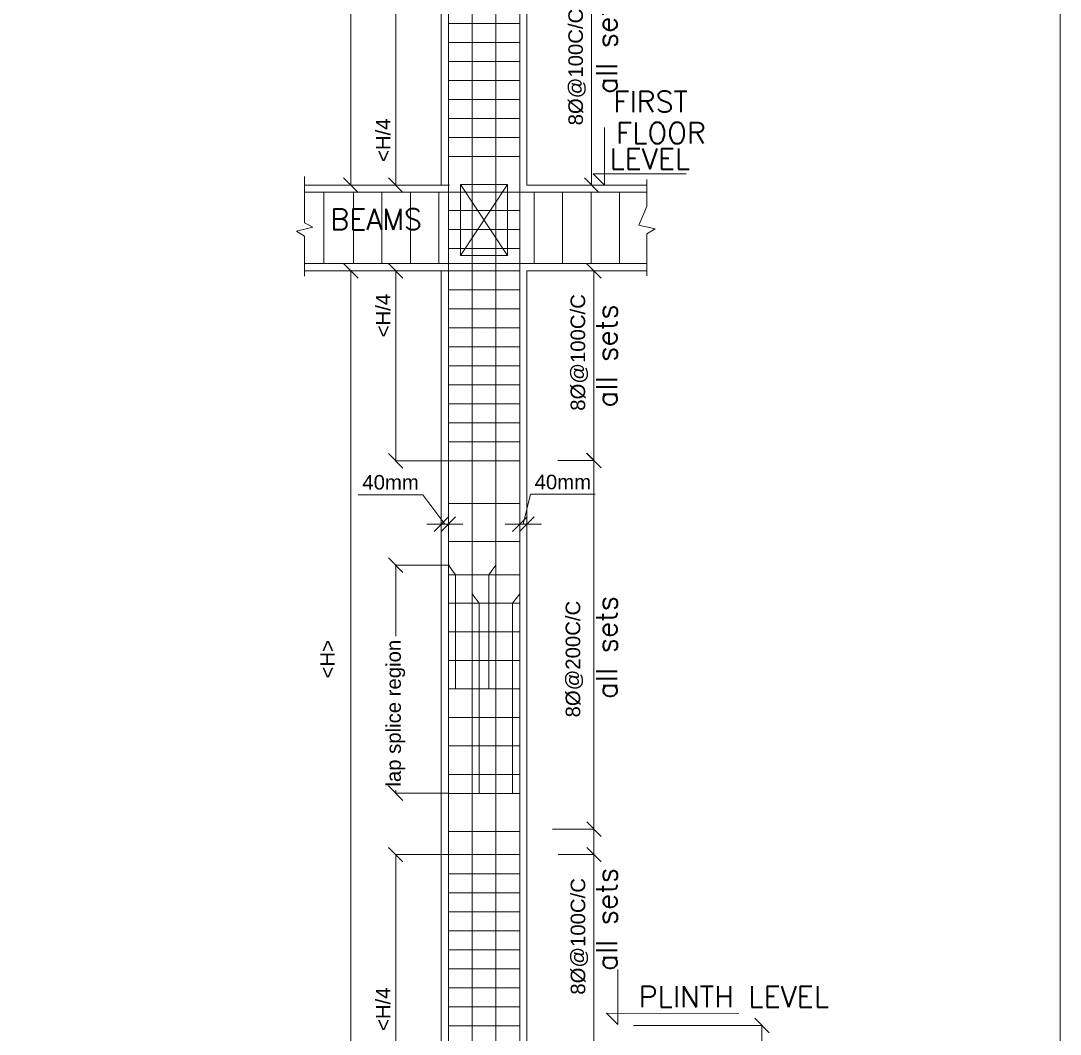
# Model space of a CAD drawing. Header units: inches. Extents: x 719368 to 6315912, y -2624014 to 446967.
# Drawn here: x 5482808 to 5501669, y -2225796 to -2207398 of the extents above; entities that cross this region are included whole.
import ezdxf
from ezdxf.enums import TextEntityAlignment as Align

# ---------------------------------------------------------------- set-up
doc = ezdxf.new("R2010")
doc.units = ezdxf.units.IN
doc.header["$LTSCALE"] = 20
doc.header["$MEASUREMENT"] = 0
doc.header["$PDMODE"] = 3
doc.linetypes.add('DASHED2', pattern=[0.375, 0.25, -0.125])
doc.layers.get('Defpoints').update_dxf_attribs({"lineweight": 25})
for name, color, linetype, lineweight in [('bar1', 42, 'Continuous', 20), ('COL.FILL', 6, 'Continuous', 20), ('COLUMN', 2, 'Continuous', 25), ('DIM', 7, 'Continuous', 13), ('STAIR', 4, 'Continuous', 25), ('Text', 7, 'Continuous', 15), ('WALL', 1, 'Continuous', 18)]:
    doc.layers.add(name, color=color, linetype=linetype, lineweight=lineweight)
doc.styles.add('BOLD', font='arial.ttf')
doc.styles.add('SMALL', font='romans')
doc.dimstyles.new('Copy of S3', dxfattribs={"dimtxt": 200, "dimasz": 150, "dimexe": 5, "dimexo": 5, "dimgap": 50, "dimtad": 1, "dimjust": 1, "dimdec": 0, "dimzin": 3, "dimdsep": 46, "dimtxsty": 'BOLD', "dimblk1": 'OBLIQUE', "dimblk2": 'OBLIQUE', "dimsah": 1, "dimcen": 0.0625, "dimdle": 5, "dimclrd": 230, "dimclre": 251, "dimclrt": 2, "dimadec": 0, "dimazin": 0, "dimtfac": 1, "dimtdec": 0, "dimtix": 1, "dimtofl": 0, "dimtmove": 2, "dimatfit": 3, "dimfxl": 0, "dimtolj": 1, "dimtzin": 2, "dimlwd": -1, "dimlwe": -1, "dimarcsym": 0})

# ---------------------------------------------------------------- blocks, each defined once
blk = doc.blocks.new('_Oblique')
at = {"layer": 'STAIR', "color": 0, "lineweight": -2}
blk.add_line((-0.5, -0.5), (0.5, 0.5), dxfattribs=at)
blk = doc.blocks.new('*D82')
at = {"layer": 'Defpoints', "color": 0, "transparency": 16777216}
for p in [(326707, -596016), (326060, -604098), (326707, -604098)]:
    blk.add_point(p, dxfattribs=at)
at = {"layer": 'DIM', "color": 251, "linetype": 'DASHED2', "transparency": 16777216}
for p, q in [((326702, -596016), (326055, -596016)), ((326702, -604098), (326055, -604098))]:
    blk.add_line(p, q, dxfattribs=at)
at = {"layer": 'DIM', "color": 230, "transparency": 16777216}
blk.add_line((326060, -604103), (326060, -596011), dxfattribs=at)
at = {"layer": 'DIM', "color": 230, "transparency": 16777216, "xscale": 150, "yscale": 150, "zscale": 150}
for p, rotation in [((326060, -596016), 90), ((326060, -604098), 270)]:
    blk.add_blockref('_Oblique', p, dxfattribs=dict(at, rotation=rotation))
at = {"layer": 'DIM', "color": 2, "transparency": 16777216, "insert": (325820, -600023), "char_height": 150, "attachment_point": 5, "rotation": 90, "style": 'BOLD'}
blk.add_mtext('\\A1;<H>', dxfattribs=at)
blk = doc.blocks.new('*D83')
at = {"layer": 'Defpoints', "color": 0, "transparency": 16777216}
for p in [(327083, -596016), (326523, -597976), (327083, -597976)]:
    blk.add_point(p, dxfattribs=at)
at = {"layer": 'DIM', "color": 251, "linetype": 'DASHED2', "transparency": 16777216}
for p, q in [((327078, -596016), (326518, -596016)), ((327078, -597976), (326518, -597976))]:
    blk.add_line(p, q, dxfattribs=at)
at = {"layer": 'DIM', "color": 230, "transparency": 16777216}
blk.add_line((326523, -597981), (326523, -596011), dxfattribs=at)
at = {"layer": 'DIM', "color": 230, "transparency": 16777216, "xscale": 150, "yscale": 150, "zscale": 150}
for p, rotation in [((326523, -596016), 90), ((326523, -597976), 270)]:
    blk.add_blockref('_Oblique', p, dxfattribs=dict(at, rotation=rotation))
at = {"layer": 'DIM', "color": 2, "transparency": 16777216, "insert": (326395, -596479), "char_height": 150, "attachment_point": 5, "rotation": 90, "style": 'BOLD'}
blk.add_mtext('\\A1;<H/4', dxfattribs=at)
blk = doc.blocks.new('*D85')
at = {"layer": 'Defpoints', "color": 0, "transparency": 16777216}
for p in [(328424, -597974), (328567, -597974), (328424, -602039)]:
    blk.add_point(p, dxfattribs=at)
at = {"layer": 'DIM', "color": 251, "linetype": 'DASHED2', "transparency": 16777216}
for p, q in [((328429, -597974), (328572, -597974)), ((328429, -602039), (328572, -602039))]:
    blk.add_line(p, q, dxfattribs=at)
at = {"layer": 'DIM', "color": 230, "transparency": 16777216}
blk.add_line((328567, -597969), (328567, -602044), dxfattribs=at)
at = {"layer": 'DIM', "color": 230, "transparency": 16777216, "xscale": 150, "yscale": 150, "zscale": 150}
for p, rotation in [((328567, -597974), 90), ((328567, -602039), 270)]:
    blk.add_blockref('_Oblique', p, dxfattribs=dict(at, rotation=rotation))
blk = doc.blocks.new('*D86')
at = {"layer": 'Defpoints', "color": 0, "transparency": 16777216}
for p in [(326523, -599052), (327083, -599052), (327066, -601405)]:
    blk.add_point(p, dxfattribs=at)
at = {"layer": 'DIM', "color": 251, "linetype": 'DASHED2', "transparency": 16777216}
for p, q in [((327078, -599052), (326518, -599052)), ((327061, -601405), (326518, -601405))]:
    blk.add_line(p, q, dxfattribs=at)
at = {"layer": 'DIM', "color": 230, "transparency": 16777216}
for p, q in [((326523, -599047), (326523, -599786)), ((326523, -601410), (326523, -601373))]:
    blk.add_line(p, q, dxfattribs=at)
at = {"layer": 'DIM', "color": 230, "transparency": 16777216, "xscale": 150, "yscale": 150, "zscale": 150}
for p, rotation in [((326523, -599052), 90), ((326523, -601405), 270)]:
    blk.add_blockref('_Oblique', p, dxfattribs=dict(at, rotation=rotation))
at = {"layer": 'DIM', "color": 2, "transparency": 16777216, "insert": (326523, -600580), "char_height": 150, "attachment_point": 5, "rotation": 90, "style": 'BOLD'}
blk.add_mtext('\\A1;lap splice region', dxfattribs=at)
blk = doc.blocks.new('*D89')
at = {"layer": 'Defpoints', "color": 0, "transparency": 16777216}
for p in [(326523, -602039), (327066, -602039), (327083, -604098)]:
    blk.add_point(p, dxfattribs=at)
at = {"layer": 'DIM', "color": 251, "linetype": 'DASHED2', "transparency": 16777216}
for p, q in [((327061, -602039), (326518, -602039)), ((327078, -604098), (326518, -604098))]:
    blk.add_line(p, q, dxfattribs=at)
at = {"layer": 'DIM', "color": 230, "transparency": 16777216}
blk.add_line((326523, -602034), (326523, -604103), dxfattribs=at)
at = {"layer": 'DIM', "color": 230, "transparency": 16777216, "xscale": 150, "yscale": 150, "zscale": 150}
for p, rotation in [((326523, -602039), 90), ((326523, -604098), 270)]:
    blk.add_blockref('_Oblique', p, dxfattribs=dict(at, rotation=rotation))
at = {"layer": 'DIM', "color": 2, "transparency": 16777216, "insert": (326395, -603634), "char_height": 150, "attachment_point": 5, "rotation": 90, "style": 'BOLD'}
blk.add_mtext('\\A1;<H/4', dxfattribs=at)
blk = doc.blocks.new('*D92')
at = {"layer": 'Defpoints', "color": 0, "transparency": 16777216}
for p in [(326707, -587070), (326060, -595133), (326707, -595133)]:
    blk.add_point(p, dxfattribs=at)
at = {"layer": 'DIM', "color": 230, "transparency": 16777216}
blk.add_line((326060, -595138), (326060, -587065), dxfattribs=at)
at = {"layer": 'DIM', "color": 251, "linetype": 'DASHED2', "transparency": 16777216}
for p, q in [((326702, -587070), (326055, -587070)), ((326702, -595133), (326055, -595133))]:
    blk.add_line(p, q, dxfattribs=at)
at = {"layer": 'DIM', "color": 230, "transparency": 16777216, "xscale": 150, "yscale": 150, "zscale": 150}
for p, rotation in [((326060, -587070), 90), ((326060, -595133), 270)]:
    blk.add_blockref('_Oblique', p, dxfattribs=dict(at, rotation=rotation))
at = {"layer": 'DIM', "color": 2, "transparency": 16777216, "insert": (325889, -590896), "char_height": 150, "attachment_point": 5, "rotation": 90, "style": 'BOLD'}
blk.add_mtext('\\A1;<H>', dxfattribs=at)
blk = doc.blocks.new('*D93')
at = {"layer": 'Defpoints', "color": 0, "transparency": 16777216}
for p in [(326523, -593075), (327066, -593075), (327083, -595133)]:
    blk.add_point(p, dxfattribs=at)
at = {"layer": 'DIM', "color": 251, "linetype": 'DASHED2', "transparency": 16777216}
for p, q in [((327061, -593075), (326518, -593075)), ((327078, -595133), (326518, -595133))]:
    blk.add_line(p, q, dxfattribs=at)
at = {"layer": 'DIM', "color": 230, "transparency": 16777216}
blk.add_line((326523, -593070), (326523, -595138), dxfattribs=at)
at = {"layer": 'DIM', "color": 230, "transparency": 16777216, "xscale": 150, "yscale": 150, "zscale": 150}
for p, rotation in [((326523, -593075), 90), ((326523, -595133), 270)]:
    blk.add_blockref('_Oblique', p, dxfattribs=dict(at, rotation=rotation))
at = {"layer": 'DIM', "color": 2, "transparency": 16777216, "insert": (326395, -594670), "char_height": 150, "attachment_point": 5, "rotation": 90, "style": 'BOLD'}
blk.add_mtext('\\A1;<H/4', dxfattribs=at)
blk = doc.blocks.new('*D97')
at = {"layer": 'Defpoints', "color": 0, "transparency": 16777216}
for p in [(327875, -598630), (327802, -598650), (327875, -598692)]:
    blk.add_point(p, dxfattribs=at)
at = {"layer": 'DIM', "color": 230, "transparency": 16777216}
for p, q in [((327838, -598630), (327913, -598322)), ((327913, -598322), (328579, -598322)), ((327802, -598630), (327652, -598630)), ((327875, -598630), (327802, -598630)), ((327875, -598630), (328025, -598630))]:
    blk.add_line(p, q, dxfattribs=at)
at = {"layer": 'DIM', "color": 251, "linetype": 'DASHED2', "transparency": 16777216}
for p, q in [((327802, -598645), (327802, -598625)), ((327875, -598687), (327875, -598625))]:
    blk.add_line(p, q, dxfattribs=at)
at = {"layer": 'DIM', "color": 230, "transparency": 16777216, "xscale": 150, "yscale": 150, "zscale": 150}
blk.add_blockref('_Oblique', (327802, -598630), dxfattribs=at)
at = {"layer": 'DIM', "color": 230, "transparency": 16777216, "xscale": 150, "yscale": 150, "zscale": 150, "rotation": 180}
blk.add_blockref('_Oblique', (327875, -598630), dxfattribs=at)
at = {"layer": 'DIM', "color": 2, "transparency": 16777216, "insert": (328246, -598196), "char_height": 150, "attachment_point": 5, "style": 'BOLD'}
blk.add_mtext('\\A1;40mm', dxfattribs=at)
blk = doc.blocks.new('*D98')
at = {"layer": 'Defpoints', "color": 0, "transparency": 16777216}
for p in [(330078, -603802), (330299, -603802), (329872, -605581)]:
    blk.add_point(p, dxfattribs=at)
at = {"layer": 'DIM', "color": 251, "linetype": 'DASHED2', "transparency": 16777216}
for p, q in [((330083, -603802), (330304, -603802)), ((329877, -605581), (330304, -605581))]:
    blk.add_line(p, q, dxfattribs=at)
at = {"layer": 'DIM', "color": 230, "transparency": 16777216}
blk.add_line((330299, -603797), (330299, -605586), dxfattribs=at)
at = {"layer": 'DIM', "color": 230, "transparency": 16777216, "xscale": 150, "yscale": 150, "zscale": 150}
for p, rotation in [((330299, -603802), 90), ((330299, -605581), 270)]:
    blk.add_blockref('_Oblique', p, dxfattribs=dict(at, rotation=rotation))
at = {"layer": 'DIM', "color": 2, "transparency": 16777216, "insert": (330558, -604593), "char_height": 150, "attachment_point": 5, "rotation": 90, "style": 'BOLD'}
blk.add_mtext('\\A1;AS/SITE', dxfattribs=at)
blk = doc.blocks.new('*D99')
at = {"layer": 'Defpoints', "color": 0, "transparency": 16777216}
for p in [(327066, -598630), (326993, -598650), (327066, -598692)]:
    blk.add_point(p, dxfattribs=at)
at = {"layer": 'DIM', "color": 230, "transparency": 16777216}
for p, q in [((326803, -598326), (326137, -598326)), ((327030, -598630), (326803, -598326)), ((326993, -598630), (326843, -598630)), ((327066, -598630), (326993, -598630)), ((327066, -598630), (327216, -598630))]:
    blk.add_line(p, q, dxfattribs=at)
at = {"layer": 'DIM', "color": 251, "linetype": 'DASHED2', "transparency": 16777216}
for p, q in [((326993, -598645), (326993, -598625)), ((327066, -598687), (327066, -598625))]:
    blk.add_line(p, q, dxfattribs=at)
at = {"layer": 'DIM', "color": 230, "transparency": 16777216, "xscale": 150, "yscale": 150, "zscale": 150}
blk.add_blockref('_Oblique', (326993, -598630), dxfattribs=at)
at = {"layer": 'DIM', "color": 230, "transparency": 16777216, "xscale": 150, "yscale": 150, "zscale": 150, "rotation": 180}
blk.add_blockref('_Oblique', (327066, -598630), dxfattribs=at)
at = {"layer": 'DIM', "color": 2, "transparency": 16777216, "insert": (326470, -598199), "char_height": 150, "attachment_point": 5, "style": 'BOLD'}
blk.add_mtext('\\A1;40mm', dxfattribs=at)
blk = doc.blocks.new('*D103')
at = {"layer": 'Defpoints', "color": 0, "transparency": 16777216}
for p in [(328168, -593072), (328168, -595133), (328543, -595133)]:
    blk.add_point(p, dxfattribs=at)
at = {"layer": 'DIM', "color": 251, "linetype": 'DASHED2', "transparency": 16777216}
for p, q in [((328173, -593072), (328548, -593072)), ((328173, -595133), (328548, -595133))]:
    blk.add_line(p, q, dxfattribs=at)
at = {"layer": 'DIM', "color": 230, "transparency": 16777216}
blk.add_line((328543, -595138), (328543, -593067), dxfattribs=at)
at = {"layer": 'DIM', "color": 230, "transparency": 16777216, "xscale": 150, "yscale": 150, "zscale": 150}
for p, rotation in [((328543, -593072), 90), ((328543, -595133), 270)]:
    blk.add_blockref('_Oblique', p, dxfattribs=dict(at, rotation=rotation))
at = {"layer": 'DIM', "color": 2, "transparency": 16777216, "insert": (328393, -593915), "char_height": 150, "attachment_point": 5, "rotation": 90, "style": 'BOLD'}
blk.add_mtext('\\A1;8%%C@100C/C', dxfattribs=at)
blk = doc.blocks.new('*D104')
at = {"layer": 'Defpoints', "color": 0, "transparency": 16777216}
for p in [(328191, -596016), (328191, -597973), (328565, -597973)]:
    blk.add_point(p, dxfattribs=at)
at = {"layer": 'DIM', "color": 251, "linetype": 'DASHED2', "transparency": 16777216}
for p, q in [((328196, -596016), (328570, -596016)), ((328196, -597973), (328570, -597973))]:
    blk.add_line(p, q, dxfattribs=at)
at = {"layer": 'DIM', "color": 230, "transparency": 16777216}
blk.add_line((328565, -597978), (328565, -596011), dxfattribs=at)
at = {"layer": 'DIM', "color": 230, "transparency": 16777216, "xscale": 150, "yscale": 150, "zscale": 150}
for p, rotation in [((328565, -596016), 90), ((328565, -597973), 270)]:
    blk.add_blockref('_Oblique', p, dxfattribs=dict(at, rotation=rotation))
at = {"layer": 'DIM', "color": 2, "transparency": 16777216, "insert": (328416, -596859), "char_height": 150, "attachment_point": 5, "rotation": 90, "style": 'BOLD'}
blk.add_mtext('\\A1;8%%C@100C/C', dxfattribs=at)
blk = doc.blocks.new('*D105')
at = {"layer": 'Defpoints', "color": 0, "transparency": 16777216}
for p in [(328192, -602039), (328192, -604098), (328567, -604098)]:
    blk.add_point(p, dxfattribs=at)
at = {"layer": 'DIM', "color": 251, "linetype": 'DASHED2', "transparency": 16777216}
for p, q in [((328197, -602039), (328572, -602039)), ((328197, -604098), (328572, -604098))]:
    blk.add_line(p, q, dxfattribs=at)
at = {"layer": 'DIM', "color": 230, "transparency": 16777216}
blk.add_line((328567, -604103), (328567, -602034), dxfattribs=at)
at = {"layer": 'DIM', "color": 230, "transparency": 16777216, "xscale": 150, "yscale": 150, "zscale": 150}
for p, rotation in [((328567, -602039), 90), ((328567, -604098), 270)]:
    blk.add_blockref('_Oblique', p, dxfattribs=dict(at, rotation=rotation))
at = {"layer": 'DIM', "color": 2, "transparency": 16777216, "insert": (328417, -602882), "char_height": 150, "attachment_point": 5, "rotation": 90, "style": 'BOLD'}
blk.add_mtext('\\A1;8%%C@100C/C', dxfattribs=at)
blk = doc.blocks.new('*D106')
at = {"layer": 'Defpoints', "color": 0, "transparency": 16777216}
for p in [(328192, -597975), (328133, -601777), (328567, -601777)]:
    blk.add_point(p, dxfattribs=at)
at = {"layer": 'DIM', "color": 251, "linetype": 'DASHED2', "transparency": 16777216}
for p, q in [((328197, -597975), (328572, -597975)), ((328138, -601777), (328572, -601777))]:
    blk.add_line(p, q, dxfattribs=at)
at = {"layer": 'DIM', "color": 230, "transparency": 16777216}
blk.add_line((328567, -601782), (328567, -597970), dxfattribs=at)
at = {"layer": 'DIM', "color": 230, "transparency": 16777216, "xscale": 150, "yscale": 150, "zscale": 150}
for p, rotation in [((328567, -597975), 90), ((328567, -601777), 270)]:
    blk.add_blockref('_Oblique', p, dxfattribs=dict(at, rotation=rotation))
at = {"layer": 'DIM', "color": 2, "transparency": 16777216, "insert": (328365, -600022), "char_height": 150, "attachment_point": 5, "rotation": 90, "style": 'BOLD'}
blk.add_mtext('\\A1;8%%C@200C/C', dxfattribs=at)
blk = doc.blocks.new('COLU')
at = {"layer": 'bar1', "ltscale": 0.04}
for p, q in [((327066.403, -589986.676), (327066.403, -599054.483)), ((327556.554, -589986.676), (327556.554, -599054.483)), ((327311.479, -590280.767), (327311.479, -599348.574)), ((327801.63, -590280.767), (327801.63, -599348.574)), ((327801.63, -593466.753), (327066.403, -593466.753)), ((327801.63, -593662.814), (327066.403, -593662.814)), ((327801.63, -593858.875), (327066.403, -593858.875)), ((327801.63, -594054.935), (327066.403, -594054.935)), ((327801.63, -594250.996), (327066.403, -594250.996)), ((327801.63, -594447.057), (327066.403, -594447.057)), ((327801.63, -594643.117), (327066.403, -594643.117)), ((327801.63, -594839.178), (327066.403, -594839.178)), ((325583.861, -595206.792), (329113.102, -595206.792)), ((325781.974, -595942.019), (325781.974, -595206.792)), ((326086.099, -595942.019), (326086.099, -595206.792)), ((326380.19, -595942.019), (326380.19, -595206.792)), ((326674.281, -595942.019), (326674.281, -595206.792)), ((326968.372, -595942.019), (326968.372, -595206.792)), ((327948.676, -595942.019), (327948.676, -595206.792)), ((328242.767, -595942.019), (328242.767, -595206.792)), ((328536.858, -595942.019), (328536.858, -595206.792)), ((328830.949, -595942.019), (328830.949, -595206.792)), ((327801.63, -595395.71), (327066.403, -595395.71)), ((327801.63, -595591.771), (327066.403, -595591.771)), ((327801.63, -595787.831), (327066.403, -595787.831)), ((325583.861, -595942.019), (329113.102, -595942.019)), ((327801.63, -596015.542), (327066.403, -596015.542)), ((327801.63, -596211.603), (327066.403, -596211.603)), ((327801.63, -596407.663), (327066.403, -596407.663)), ((327801.63, -596603.724), (327066.403, -596603.724)), ((327801.63, -596799.785), (327066.403, -596799.785)), ((327801.63, -596995.845), (327066.403, -596995.845)), ((327801.63, -597191.906), (327066.403, -597191.906)), ((327066.403, -597318.83), (327066.403, -607844.051)), ((327556.554, -597318.83), (327556.554, -607913.849)), ((327801.63, -597387.967), (327066.403, -597387.967)), ((327801.63, -597584.027), (327066.403, -597584.027)), ((327311.479, -597612.921), (327311.479, -607908.292)), ((327801.63, -597612.921), (327801.63, -607838.34)), ((327801.63, -597780.088), (327066.403, -597780.088)), ((327801.63, -597976.149), (327066.403, -597976.149)), ((327801.63, -598417.285), (327066.403, -598417.285)), ((327801.63, -598809.407), (327066.403, -598809.407)), ((327066.403, -599054.483), (327139.925, -599152.513)), ((327556.554, -599054.483), (327483.032, -599152.513)), ((327801.63, -599152.513), (327066.403, -599152.513)), ((327139.925, -599152.513), (327139.925, -600328.877)), ((327483.032, -599152.513), (327483.032, -600328.877)), ((327385.001, -599446.604), (327311.479, -599348.574)), ((327801.63, -599348.574), (327728.107, -599446.604)), ((327801.63, -599446.604), (327066.403, -599446.604)), ((327385.001, -599446.604), (327385.001, -601407.211)), ((327728.107, -599446.604), (327728.107, -601407.211)), ((327801.63, -599740.695), (327066.403, -599740.695)), ((327801.63, -600034.786), (327066.403, -600034.786)), ((327801.63, -600328.877), (327066.403, -600328.877)), ((327801.63, -600622.968), (327066.403, -600622.968)), ((327801.63, -600917.059), (327066.403, -600917.059)), ((327801.63, -601211.15), (327066.403, -601211.15)), ((327801.63, -601407.211), (327066.403, -601407.211)), ((327801.63, -601799.332), (327066.403, -601799.332)), ((327801.63, -602039.07), (327066.403, -602039.07)), ((327801.63, -602235.131), (327066.403, -602235.131)), ((327801.63, -602431.192), (327066.403, -602431.192)), ((327801.63, -602627.253), (327066.403, -602627.253)), ((327801.63, -602823.313), (327066.403, -602823.313)), ((327801.63, -603019.374), (327066.403, -603019.374)), ((327801.63, -603215.435), (327066.403, -603215.435)), ((327801.63, -603411.495), (327066.403, -603411.495)), ((327801.63, -603607.556), (327066.403, -603607.556)), ((327801.63, -603803.617), (327066.403, -603803.617))]:
    blk.add_line(p, q, dxfattribs=at)
at = {"layer": 'DIM'}
for p, q in [((327192.284, -595125.211), (327675.749, -595858.73)), ((327675.749, -595125.211), (327192.284, -595858.73)), ((328973.651, -603801.908), (330297.287, -603801.908))]:
    blk.add_line(p, q, dxfattribs=at)
blk.add_lwpolyline([(327192.284, -595125.211), (327675.749, -595125.211), (327675.749, -595858.73), (327192.284, -595858.73)], close=True, dxfattribs=at)
at = {"layer": 'WALL', "lineweight": 15}
for p, q in [((326992.88, -589588.137), (326992.88, -595133.269)), ((327875.153, -589588.137), (327875.153, -595133.269)), ((325583.861, -595133.269), (326992.88, -595133.269)), ((327875.153, -595133.269), (329113.102, -595133.269)), ((325583.861, -596015.542), (326992.88, -596015.542)), ((326992.88, -596015.542), (326992.88, -604097.708)), ((327875.153, -596015.542), (327875.153, -604097.708)), ((327875.153, -596015.542), (329113.102, -596015.542))]:
    blk.add_line(p, q, dxfattribs=at)
at = {"layer": 'WALL'}
for p, q in [((326992.88, -602116.979), (326992.88, -606586.761)), ((327875.153, -602116.979), (327875.153, -606586.761))]:
    blk.add_line(p, q, dxfattribs=at)
at = {"layer": 'WALL', "lineweight": 15}
for points in [[(328676.36, -594540.176), (328676.36, -595133.269), (328559.707, -595016.213), (329515.88, -595016.213)], [(325583.861, -596072.533), (325583.861, -595658.221), (325498.732, -595606.611), (325667.85, -595566.693), (325583.861, -595522.458), (325583.861, -595043.516)], [(329113.102, -596068.512), (329113.102, -595635.774), (329198.23, -595584.164), (329029.113, -595544.246), (329113.102, -595354.674), (329113.102, -595076.166)], [(328812.598, -603224.5), (328812.598, -603792.481), (328695.946, -603675.425), (330059.214, -603676.821)]]:
    blk.add_lwpolyline(points, dxfattribs=at)
at = {"layer": 'DIM', "style": 'SMALL'}
blk.add_text('all sets', height=215.985, rotation=90, dxfattribs=at).set_placement((328806.974, -597426.489))
at = {"layer": 'Text', "style": 'SMALL'}
for p in [(328806.974, -594191.898), (328806.974, -600433.648), (328806.974, -603238.645)]:
    blk.add_text('all sets', height=215.985, rotation=90, dxfattribs=at).set_placement(p)
for s, p in [('FIRST ', (328766.753, -594380.533)), ('FLOOR ', (328794.721, -594702.366)), (' LEVEL', (328578.086, -594969.393)), ('BEAMS', (325848.809, -595594.951))]:
    blk.add_text(s, height=215.985, dxfattribs=at).set_placement(p)
blk.add_text('PLINTH LEVEL', height=215.985, dxfattribs=at).set_placement((330009.407, -603504.873), align=Align.MIDDLE)
at = {"layer": 'DIM'}
for base, p1, p2, text, picture, middle in [((326059.645, -595133.269), (326707.166, -587069.858), (326707.166, -595133.269), '<H>', '*D92', (325888.649, -590896.095)), ((326059.645, -604097.708), (326707.166, -596015.542), (326707.166, -604097.708), '<H>', '*D82', (325819.896, -600022.657)), ((328566.522, -601776.996), (328191.601, -597974.726), (328132.59, -601776.996), '8%%C@200C/C', '*D106', (328364.751, -600021.738)), ((328566.522, -597973.697), (328423.687, -602039.07), (328423.687, -597973.697), ' ', '*D85', (328566.522, -599614.263)), ((326522.947, -599052.031), (327066.403, -601404.759), (327083.23, -599052.031), 'lap splice region', '*D86', (326522.947, -600579.521)), ((330299.377, -603801.908), (329872.378, -605580.924), (330077.933, -603801.908), 'AS/SITE', '*D98', (330558.368, -604592.85))]:
    dim = blk.add_linear_dim(base=base, p1=p1, p2=p2, angle=90, text=text, dimstyle='Copy of S3', override={"dimtxt": 150}, dxfattribs=at)
    dim.commit()
    dim.dimension.update_dxf_attribs({"geometry": picture, "text_midpoint": middle, "dimtype": 160})
for base, p1, p2, angle, text, picture, middle in [((326522.947, -593074.632), (327083.23, -595133.269), (327066.403, -593074.632), 90, '<H/4', '*D93', (326395.389, -594669.831)), ((328542.834, -595133.269), (328167.912, -593072.18), (328167.912, -595133.269), 90, '8%%C@100C/C', '*D103', (328393.021, -593915.171)), ((326522.947, -597976.149), (327083.23, -596015.542), (327083.23, -597976.149), 270, '<H/4', '*D83', (326395.389, -596478.98)), ((328565.493, -597972.668), (328190.572, -596015.542), (328190.572, -597972.668), 90, '8%%C@100C/C', '*D104', (328415.681, -596858.533)), ((326522.947, -602039.07), (327083.23, -604097.708), (327066.403, -602039.07), 90, '<H/4', '*D89', (326395.389, -603634.27)), ((328566.522, -604097.708), (328191.601, -602039.07), (328191.601, -604097.708), 90, '8%%C@100C/C', '*D105', (328416.71, -602882.062))]:
    dim = blk.add_linear_dim(base=base, p1=p1, p2=p2, angle=angle, text=text, dimstyle='Copy of S3', override={"dimtxt": 150}, dxfattribs=at)
    dim.commit()
    dim.dimension.update_dxf_attribs({"geometry": picture, "text_midpoint": middle})
for base, p1, p2, picture, middle in [((327066.403, -598629.563), (326992.88, -598650.227), (327066.403, -598691.999), '*D99', (326753.334, -598325.906)), ((327875.153, -598629.563), (327801.63, -598650.227), (327875.153, -598691.999), '*D97', (327962.557, -598322.166))]:
    dim = blk.add_linear_dim(base=base, p1=p1, p2=p2, text='40mm', dimstyle='Copy of S3', override={"dimtxt": 150, "dimtmove": 1}, dxfattribs=at)
    dim.commit()
    dim.dimension.update_dxf_attribs({"geometry": picture, "text_midpoint": middle, "dimtype": 160})

msp = doc.modelspace()

# ---------------------------------------------------------------- linework, layer by layer
at = {"layer": 'COL.FILL'}
msp.add_lwpolyline([(5432049.132, -2177470.6732), (5501669.1884, -2177470.6732), (5501669.1884, -2272506.515), (5432049.132, -2272506.515)], close=True, dxfattribs=at)

# ---------------------------------------------------------------- block references
at = {"layer": 'COLUMN', "xscale": 1.759999999776483, "yscale": 1.760000000009313, "zscale": 1.76}
msp.add_blockref('COLU', (4914930.8295, -1162947.8998), dxfattribs=at)

doc.saveas('drawing.dxf')
